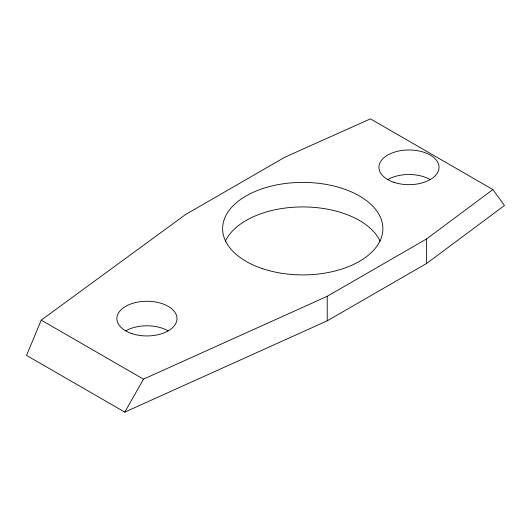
<?xml version="1.0" encoding="UTF-8"?>
<svg xmlns="http://www.w3.org/2000/svg" width="531" height="531" viewBox="0 0 531 531"><rect width="100%" height="100%" fill="white"/><g stroke="black" fill="none" stroke-linecap="round" stroke-linejoin="round"><path stroke-width="0.8" d="M41.239 320.12L26.55 355.405L124.792 412.122L327.222 320.83L426.632 263.436L504.45 205.49L492.887 189.567L370.446 118.878L284.994 157.13L185.578 214.524L41.239 320.12L143.489 379.154L327.222 296.298L426.632 238.904L492.887 189.567M124.792 412.122L143.489 379.154M426.632 238.904L426.632 263.436M327.222 296.298L327.222 320.83M387.73 179.591A30.048 17.344 0 0 1 430.223 179.591M125.694 330.873A30.048 17.344 0 0 1 168.188 330.873M225.356 241.213A80.121 46.257 0 0 1 302.75 206.924A80.121 46.257 0 0 1 380.143 241.213M131.92 333.627A30.048 17.344 0 0 0 176.989 318.607A30.048 17.344 0 0 0 131.92 303.579A30.048 17.344 0 0 0 131.92 333.627M393.956 182.345A30.048 17.344 0 0 0 439.024 167.325A30.048 17.344 0 0 0 393.956 152.297A30.048 17.344 0 0 0 393.956 182.345M262.686 268.713A80.121 46.257 0 0 0 382.871 228.655A80.121 46.257 0 0 0 262.686 188.591A80.121 46.257 0 0 0 262.686 268.713"/></g></svg>
